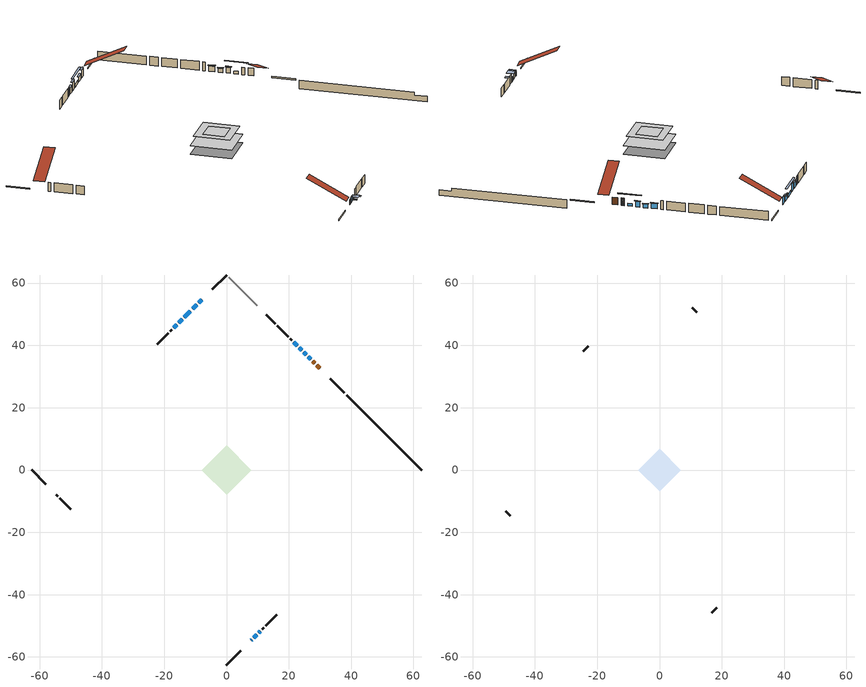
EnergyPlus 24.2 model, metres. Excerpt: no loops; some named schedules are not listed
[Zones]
conditioned space
 floor adiabatic (AdiabaticFloorConstruction): -7.87,0 0,7.87 7.87,0 0,-7.87 z0.49
 floor foundation (Slab1 construction): -7.78,0 0,7.78 7.78,0 0,-7.78 z-1.86
 wall outside (RimJoist1 construction): 0,-62.57 4.51,-58.06 / -62.57,0 -58.06,-4.51 / 0,62.57 -4.51,58.06 / 37.86,24.71 33.35,29.22 z0.49:0.79
 wall outside (AdiabaticWallConstruction 1): 29.96,32.61 28.98,33.59 z0.49:2.52
 wall outside (AdiabaticWallConstruction): 7.9,-54.67 8.03,-54.54 z0.49:1.74; -7.91,54.67 -8.93,53.64 z0.49:2.52; -9.59,52.98 -10.9,51.67 z0.49:1.73; 8.69,-53.88 9.71,-52.86 / 22.63,39.95 21.53,41.04 z0.49:1.94; 27.09,35.48 26.27,36.3 / -11.55,51.02 -13.49,49.08 z0.49:1.25; 10.37,-52.2 10.78,-51.79 z0.49:1.28; 25.61,36.96 24.78,37.79 z0.49:2.04; 24.13,38.44 23.28,39.29 z0.49:1.53; -14.15,48.42 -15.32,47.25 z0.49:2.7; -15.97,46.6 -16.91,45.66 z0.49:2.14
 wall outside (Wall1 construction): 11.44,-51.13 11.9,-50.67 / -54.66,-7.91 -54.2,-8.37 / -17.57,45 -18.03,44.54 / 20.87,41.7 20.41,42.16 z0.49:2.93
 wall outside (Wall2 construction): 12.56,-50.01 16.07,-46.5 / -53.54,-9.03 -50.03,-12.54 / -18.69,43.88 -22.2,40.37 / 19.75,42.82 16.24,46.33 z0.49:2.93
 wall foundation (FoundationWall1 construction): 38.52,24.05,-1.86 38.52,24.05,0.49 60.17,2.41,0.49 60.17,2.41,-0.39 62.57,0,-0.39 62.57,0,-1.86
 wall othersidecoefficients (AdiabaticWallConstruction 1): 28.32,34.25 27.75,34.82 z0.49:2.52
 wall othersidecoefficients (Wall3 construction): 15.58,46.99 12.68,49.89 z0.49:2.93
 wall adiabatic (Wall6 construction): 9.8,52.77 0.66,61.91 z0.49:2.93
 window (WindowConstruction 7): 7.91,-54.66 8.03,-54.54 z0.49:1.73
 window (WindowConstruction 4): -7.91,54.66 -8.93,53.64 z0.49:2.52
 window (WindowConstruction 5): -9.59,52.98 -10.9,51.67 z0.49:1.73
 window (WindowConstruction 6): 8.69,-53.88 9.71,-52.86 z0.49:1.94
 window (WindowConstruction 10): 27.09,35.48 26.27,36.3 z0.49:1.25
 window (WindowConstruction 11): -11.55,51.02 -13.49,49.08 z0.49:1.25
 window (WindowConstruction 8): 10.37,-52.2 10.78,-51.79 z0.49:1.28
 window (WindowConstruction 9): 25.61,36.96 24.78,37.79 z0.49:2.04
 window (WindowConstruction): 24.13,38.44 23.28,39.29 z0.49:1.53
 window (WindowConstruction 1): 22.62,39.95 21.53,41.04 z0.49:1.94
 window (WindowConstruction 2): -14.15,48.42 -15.32,47.25 z0.49:2.7
 window (WindowConstruction 3): -15.98,46.59 -16.91,45.66 z0.49:2.14
 door (Door): 29.95,32.62 28.98,33.59 z0.49:2.52
 door inside (Door 1): 28.32,34.25 27.75,34.82 z0.49:2.52
 ceiling adiabatic (AdiabaticFloorConstruction): 0,-7.87 7.87,0 0,7.87 -7.87,0 z0.49
attic - vented
 floor to conditioned space (Floor1 construction Reversed): -4.04,0 0,4.04 4.04,0 0,-4.04 z2.93
 floor to conditioned space (Floor2 construction Reversed): -6.86,0 0,6.86 6.86,0 0,-6.86 z2.93
 wall outside (Wall4 construction): 16.73,-45.84 18.29,-44.28 / -49.37,-13.2 -47.81,-14.76 / -22.86,39.71 -24.42,38.15 / 12.02,50.55 10.46,52.11 z0.49:2.93
 roof outside (Roof1 construction): 7.25,-55.32,2.93 -0.2,-47.88,8.19 -2.28,-49.96,8.19 5.17,-57.4,2.93; -55.32,-7.25,2.93 -47.88,0.2,8.19 -49.96,2.28,8.19 -57.4,-5.17,2.93; -7.25,55.32,2.93 0.2,47.88,8.19 2.28,49.96,8.19 -5.17,57.4,2.93; 30.61,31.96,2.93 23.17,24.51,8.19 25.25,22.43,8.19 32.69,29.88,2.93
shading: 8.17,-54.4 7.76,-54.81 9.06,-56.1 9.47,-55.69 z1.93; -9.07,53.5 -7.76,54.81 -8.05,55.1 -9.36,53.79 z2.72; -11.04,51.53 -9.44,53.13 -9.73,53.42 -11.33,51.82 z1.93; 9.85,-52.72 8.55,-54.02 9.84,-55.32 11.15,-54.01 z2.14; 24.44,38.13 28.92,33.65 29.22,33.94 24.73,38.43 z3.84; -15.33,47.24 -9.72,52.85 -10.01,53.14 -15.62,47.54 z3.84; 10.92,-51.65 10.23,-52.34 11.52,-53.64 12.22,-52.94 z1.48; 24.64,37.93 25.75,36.82 26.04,37.11 24.93,38.22 z2.24; 23.14,39.43 24.27,38.3 24.56,38.59 23.43,39.72 z1.73; 21.39,41.18 22.77,39.8 23.06,40.09 21.68,41.47 z2.14; -15.46,47.11 -14.01,48.56 -14.3,48.85 -15.75,47.4 z2.9; -17.05,45.52 -15.83,46.74 -16.12,47.03 -17.34,45.81 z2.34
[Building]
Building 1: Terrain=Suburbs
[Site:Location]
Ottawa Intl AP_ON: Latitude {deg}=45.32; Longitude {deg}=-75.67; Time Zone {hr}=-5; Elevation {m}=115; Keep Site Location Information=Yes
[Site:GroundTemperature:Shallow]
1.18808, -1.19398, -1.38475, -0.254337, 4.28362, 8.80044, 12.7163, 15.1969, 15.4076, 13.3901, 9.57408, 5.19582
[Site:WaterMainsTemperature]
Calculation Method=Schedule; Temperature Schedule=mains temperature schedule
[Material] Roughness=Rough; Thermal Absorptance=0.9
Name | Thickness {m} | Conductivity {W/m-K} | Density {kg/m3} | Specific Heat {J/kg-K} | Solar Absorptance | Visible Absorptance
asphalt or fiberglass shingles | 0.00635 | 0.162714 | 1121.4 | 1465.45 | 0.4 | 0.4
ceiling loosefill ins | 0.169333 | 0.0480833 | 16.02 | 1046.75 | 0.7 | 0.7
ceiling stud and cavity | 0.1397 | 0.130919 | 65.682 | 1177.47 | 0.7 | 0.7
ceiling stud and cavity 1 | 0.1397 | 0.120941 | 65.682 | 1177.47 | 0.7 | 0.7
concrete 4.0 in. | 0.1016 | 1.803125 | 2242.8 | 837.4 | 0.7 | 0.7
concrete 8.0 in. | 0.2032 | 1.803125 | 2242.8 | 837.4 | 0.7 | 0.7
door material | 0.04445 | 0.053851 | 512.64 | 1214.23 | 0.7 | 0.7
door material 1 | 0.04445 | 0.060037 | 512.64 | 1214.23 | 0.7 | 0.7
exterior vertical ins | 0.00299903 | 0.029427 | 32.04 | 1214.23 | 0.7 | 0.7
floor covering | 0.0127 | 0.0433444 | 54.468 | 1339.84 | 0.6 | 0.6
floor rigid ins; wall rigid ins 2 | 0.512978 | 0.029427 | 32.04 | 1214.23 | 0.7 | 0.7
floor stud and cavity | 0.1397 | 1.75129 | 37.0049 | 1207.88 | 0.7 | 0.7
furniture material conditioned space 1 | 0.1524 | 0.115458 | 640.8 | 1214.23 | 0.6 | 0.6
gypsum board | 0.0127 | 0.160291 | 801 | 837.4 | 0.6 | 0.6
gypsum board 1 | 0.0127 | 0.160291 | 801 | 837.4 | 0.7 | 0.7
osb sheathing 0.5 in. | 0.0127 | 0.115458 | 512.64 | 1214.23 | 0.7 | 0.7
osb sheathing 0.75 in. | 0.01905 | 0.115458 | 512.64 | 1214.23 | 0.7 | 0.7
osb sheathing 2.0 in. | 0.0508 | 0.115458 | 512.64 | 1214.23 | 0.7 | 0.7
rim joist rigid ins; wall rigid ins | 0.051816 | 0.029427 | 32.04 | 1214.23 | 0.7 | 0.7
rim joist stud and cavity | 0.0508 | 0.0344445 | 125.044 | 1163.47 | 0.6 | 0.6
wall rigid ins 1 | 0.051816 | 0.029427 | 32.04 | 1214.23 | 0.4 | 0.4
wall stud and cavity | 0.1397 | 0.277414 | 139.0536 | 1170.24 | 0.7 | 0.7
wall stud and cavity 1 | 0.1397 | 0.228645 | 139.0536 | 1170.24 | 0.7 | 0.7
wall stud and cavity 2 | 0.1397 | 0.506836 | 139.0536 | 1170.24 | 0.7 | 0.7
wall stud and cavity 3 | 0.0889 | 6.9971 | 50.32683 | 1063.81 | 0.6 | 0.6
wall stud and cavity 4 | 0.1397 | 0.180503 | 139.0536 | 1170.24 | 0.7 | 0.7
wall stud and cavity 5 | 0.0889 | 0.380278 | 52.3479 | 1209.89 | 0.7 | 0.7
wall stud and cavity 6 | 0.0889 | 0.391764 | 83.0341 | 1211.67 | 0.7 | 0.7
wood siding | 0.0254 | 0.102417 | 544.68 | 1172.36 | 0.4 | 0.4
wood siding 1 | 0.00254 | 0.102417 | 544.68 | 1172.36 | 0.4 | 0.4
wood siding 2; wood siding 3; wood siding 4 | 0.0254 | 0.102417 | 544.68 | 1172.36 | 0.7 | 0.7
[WindowMaterial:SimpleGlazingSystem]
Name | U-Factor {W/m2-K} | Solar Heat Gain Coefficient
WindowMaterial | 2.94461 | 0.59
WindowMaterial 1 | 2.915653 | 0.63
WindowMaterial 10 | 3.0082 | 0.52
WindowMaterial 11 | 2.99685 | 0.53
WindowMaterial 2 | 2.89578 | 0.66
WindowMaterial 3 | 2.969594 | 0.56
WindowMaterial 4 | 2.90486 | 0.64
WindowMaterial 5 | 2.91622 | 0.63
WindowMaterial 6 | 2.918492 | 0.63
WindowMaterial 7 | 3.11098 | 0.4
WindowMaterial 8 | 2.989467 | 0.59
WindowMaterial 9 | 2.96562 | 0.63
[Construction]
AdiabaticFloorConstruction: floor stud and cavity, floor rigid ins, osb sheathing 0.75 in., floor covering
AdiabaticWallConstruction: wood siding 3, wall rigid ins 2, wall stud and cavity 5, gypsum board
AdiabaticWallConstruction 1: wood siding 4, wall rigid ins 2, wall stud and cavity 5, gypsum board
Door: door material
Door 1: door material 1
Floor1 construction Reversed: gypsum board, ceiling stud and cavity, ceiling loosefill ins
Floor2 construction Reversed: gypsum board, ceiling stud and cavity 1, ceiling loosefill ins
FoundationWall1 construction: concrete 8.0 in., gypsum board 1
furniture construction conditioned space 1: furniture material conditioned space 1
PartitionWallConstruction: gypsum board, wall stud and cavity 6, gypsum board
RimJoist1 construction: wood siding 2, rim joist rigid ins, osb sheathing 2.0 in., rim joist stud and cavity
Roof1 construction: asphalt or fiberglass shingles
Slab1 construction: concrete 4.0 in.
Wall1 construction: wood siding, wall rigid ins, osb sheathing 0.5 in., wall stud and cavity, gypsum board
Wall2 construction: wood siding, wall rigid ins, osb sheathing 0.5 in., wall stud and cavity 1, gypsum board
Wall3 construction: wall rigid ins 1, osb sheathing 0.5 in., wall stud and cavity 2, gypsum board
Wall4 construction: wood siding 1, wall stud and cavity 3
Wall6 construction: wall rigid ins 1, osb sheathing 0.5 in., wall stud and cavity 4, gypsum board
WindowConstruction: WindowMaterial
WindowConstruction 1: WindowMaterial 1
WindowConstruction 10: WindowMaterial 10
WindowConstruction 11: WindowMaterial 11
WindowConstruction 2: WindowMaterial 2
WindowConstruction 3: WindowMaterial 3
WindowConstruction 4: WindowMaterial 4
WindowConstruction 5: WindowMaterial 5
WindowConstruction 6: WindowMaterial 6
WindowConstruction 7: WindowMaterial 7
WindowConstruction 8: WindowMaterial 8
WindowConstruction 9: WindowMaterial 9
[Zone] Multiplier=1; Part of Total Floor Area=Yes
Name | Volume {m3}
attic - vented | 106.425
conditioned space | 669.5
[Space]
Name | Zone | Volume {m3}
attic - vented 1 | attic - vented | 106.425
conditioned space 1 | conditioned space | 669.5
[ZoneInfiltration:EffectiveLeakageArea]
infil attic - vented 1: Zone or Space=attic - vented 1; Schedule=Always On Discrete; Effective Air Leakage Area {cm2}=5338.95; Stack Coefficient=0.000535707; Wind Coefficient=1.56381e-05
[ZoneMixing]
whole house fan mix: Zone or Space=attic - vented; Schedule=Always On Continuous; Design Flow Rate Calculation Method=Flow/Zone; Design Flow Rate {m3/s}=0; Source Zone or Space=conditioned space
[SurfaceProperty:ExposedFoundationPerimeter]
Slab1: Exposed Perimeter Calculation Method=TotalExposedPerimeter; Total Exposed Perimeter {m}=34.016
[SurfaceProperty:OtherSideCoefficients]
other non-freezing space: Combined Convective/Radiative Film Coefficient {W/m2-K}=8.35; Constant Temperature Coefficient=1; External Dry-Bulb Temperature Coefficient=0; Ground Temperature Coefficient=0; Wind Speed Coefficient=0; Zone Air Temperature Coefficient=0; Constant Temperature Schedule=other non-freezing space; Previous Other Side Temperature Coefficient=0
[InternalMass] Zone or ZoneList=conditioned space; Space or SpaceList=conditioned space 1
Name | Construction | Surface Area {m2}
furniture mass conditioned space 1 | furniture construction conditioned space 1 | 98.0001
partition wall mass | PartitionWallConstruction | 245
[Lights]
interior lighting: Zone or ZoneList or Space or SpaceList=conditioned space 1; Schedule=interior lighting schedule; Design Level Calculation Method=LightingLevel; Lighting Level {W}=343.2; Return Air Fraction=0; Fraction Radiant=0.6; Fraction Visible=0.2; Fraction Replaceable=1
[People]
occupants: Zone or ZoneList or Space or SpaceList=conditioned space 1; Number of People Schedule=occupants schedule; Number of People Calculation Method=People; Number of People=3; Fraction Radiant=0.314171; Sensible Heat Fraction=0.56303; Activity Level Schedule=occupants activity schedule; Carbon Dioxide Generation Rate {m3/s-W}=0; Enable ASHRAE 55 Comfort Warnings=No; Mean Radiant Temperature Calculation Type=EnclosureAveraged
[ElectricEquipment] Zone or ZoneList or Space or SpaceList=conditioned space 1; Design Level Calculation Method=EquipmentLevel
Name | Schedule | Design Level {W} | Fraction Latent | Fraction Radiant | Fraction Lost
clothes dryer | clothes dryer schedule | 140.772 | 0.015 | 0.081 | 0.85
clothes washer | clothes washer schedule | 32.1985 | 0.03 | 0.162 | 0.7
cooking range | cooking range schedule | 208.969 | 0.08 | 0.432 | 0.2
dishwasher | dishwasher schedule | 66.8632 | 0.3 | 0.18 | 0.4
fridge | fridge schedule | 72.9452 | 0 | 0.6 | 0
mech vent bath fan 0 | mech vent bath fan 0 schedule | 50.2 | 0 | 0 | 1
mech vent house fan | mech vent house fan schedule | 0 | 0 | 0 | 1
mech vent house fan cfis | mech vent house fan cfis schedule | 0 | 0 | 0 | 0
mech vent range fan 0 | mech vent range fan 0 schedule | 57 | 0 | 0 | 1
misc plug loads | misc plug loads schedule | 494.7 | 0.045 | 0.513 | 0.1
whole house fan | Always On Discrete | 0 | 0 | 0 | 1
[OtherEquipment] Zone or ZoneList or Space or SpaceList=conditioned space 1; Design Level Calculation Method=EquipmentLevel
Name | Fuel Type | Schedule | Design Level {W} | Fraction Latent | Fraction Radiant | Fraction Lost
clothes dryer 1 | Electricity | clothes dryer schedule | 0 | 0.015 | 0.081 | 0.85
cooking range 1 | Electricity | cooking range schedule | 0 | 0.08 | 0.432 | 0.2
general water use latent | None | general water use schedule | 59.3978 | 1 | 0 | 0
general water use sensible | None | general water use schedule | -58.539 | 0 | 0.6 | 0
mech vent house fan latent load | None | Always On Discrete | 0 | 1 | 0 | 0
mech vent house fan sensible load | None | Always On Discrete | 0 | 0 | 0 | 0
water heater energy adjustment1 | NaturalGas | Always On Discrete | 0.01 | 0 | 0 | 1
[ZoneInfiltration:DesignFlowRate] Zone or ZoneList or Space or SpaceList=conditioned space 1; Schedule=Always On Discrete; Design Flow Rate Calculation Method=Flow/Zone; Design Flow Rate {m3/s}=0
infil flow; natural vent flow; whole house fan flow
[Foundation:Kiva]
Foundation Kiva 1: Initial Indoor Air Temperature {C}=18; Wall Height Above Grade {m}=0.489996; Wall Depth Below Slab {m}=0.2032; Custom Block Material Name 1=exterior vertical ins; Custom Block Depth 1 {m}=2.350008; Custom Block X Position 1 {m}=0.2159; Custom Block Z Position 1 {m}=0
[Foundation:Kiva:Settings]
Soil Conductivity {W/m-K}=0.849921; Soil Density {kg/m3}=1842.3; Soil Specific Heat {J/kg-K}=418.7; Ground Solar Absorptivity=0.9; Ground Thermal Absorptivity=0.9; Ground Surface Roughness {m}=0.03; Far-Field Width {m}=40; Deep-Ground Boundary Condition=ZeroFlux; Deep-Ground Depth {m}=40; Minimum Cell Dimension {m}=0.2; Maximum Cell Growth Coefficient=3; Simulation Timestep=Timestep
[Exterior:Lights]
exterior lighting: Schedule=exterior lighting schedule; Design Level {W}=75.6
[Schedule:Constant]
Name | Hourly Value
Always On Continuous; mech vent house fan schedule; mech vent house fan cfis schedule; Always On Discrete | 1
other non-freezing space; fridge schedule | 0
occupants activity schedule | 117.228
[Schedule:Week:Daily]
interior lighting schedule Week Rule - Jan1-Jan27: interior lighting schedule day, interior lighting schedule day, interior lighting schedule day, interior lighting schedule day, interior lighting schedule day, interior lighting schedule day, interior lighting schedule day, interior lighting schedule default day, interior lighting schedule default day, interior lighting schedule default day, interior lighting schedule default day, interior lighting schedule default day
interior lighting schedule Week Rule - Jan28-Feb3: interior lighting schedule day, interior lighting schedule day, interior lighting schedule day, interior lighting schedule day, interior lighting schedule day 1, interior lighting schedule day 1, interior lighting schedule day 1, interior lighting schedule default day, interior lighting schedule default day, interior lighting schedule default day, interior lighting schedule default day, interior lighting schedule default day
interior lighting schedule Week Rule - Feb4-Feb24: interior lighting schedule day 1, interior lighting schedule day 1, interior lighting schedule day 1, interior lighting schedule day 1, interior lighting schedule day 1, interior lighting schedule day 1, interior lighting schedule day 1, interior lighting schedule default day, interior lighting schedule default day, interior lighting schedule default day, interior lighting schedule default day, interior lighting schedule default day
interior lighting schedule Week Rule - Feb25-Mar3: interior lighting schedule day 1, interior lighting schedule day 1, interior lighting schedule day 1, interior lighting schedule day 1, interior lighting schedule day 2, interior lighting schedule day 2, interior lighting schedule day 2, interior lighting schedule default day, interior lighting schedule default day, interior lighting schedule default day, interior lighting schedule default day, interior lighting schedule default day
interior lighting schedule Week Rule - Mar4-Mar31: interior lighting schedule day 2, interior lighting schedule day 2, interior lighting schedule day 2, interior lighting schedule day 2, interior lighting schedule day 2, interior lighting schedule day 2, interior lighting schedule day 2, interior lighting schedule default day, interior lighting schedule default day, interior lighting schedule default day, interior lighting schedule default day, interior lighting schedule default day
interior lighting schedule Week Rule - Apr1-Apr28: interior lighting schedule day 3, interior lighting schedule day 3, interior lighting schedule day 3, interior lighting schedule day 3, interior lighting schedule day 3, interior lighting schedule day 3, interior lighting schedule day 3, interior lighting schedule default day, interior lighting schedule default day, interior lighting schedule default day, interior lighting schedule default day, interior lighting schedule default day
interior lighting schedule Week Rule - Apr29-May5: interior lighting schedule day 3, interior lighting schedule day 3, interior lighting schedule day 4, interior lighting schedule day 4, interior lighting schedule day 4, interior lighting schedule day 4, interior lighting schedule day 4, interior lighting schedule default day, interior lighting schedule default day, interior lighting schedule default day, interior lighting schedule default day, interior lighting schedule default day
interior lighting schedule Week Rule - May6-May26: interior lighting schedule day 4, interior lighting schedule day 4, interior lighting schedule day 4, interior lighting schedule day 4, interior lighting schedule day 4, interior lighting schedule day 4, interior lighting schedule day 4, interior lighting schedule default day, interior lighting schedule default day, interior lighting schedule default day, interior lighting schedule default day, interior lighting schedule default day
interior lighting schedule Week Rule - May27-Jun2: interior lighting schedule day 4, interior lighting schedule day 4, interior lighting schedule day 4, interior lighting schedule day 4, interior lighting schedule day 4, interior lighting schedule day 5, interior lighting schedule day 5, interior lighting schedule default day, interior lighting schedule default day, interior lighting schedule default day, interior lighting schedule default day, interior lighting schedule default day
interior lighting schedule Week Rule - Jun3-Jun30: interior lighting schedule day 5, interior lighting schedule day 5, interior lighting schedule day 5, interior lighting schedule day 5, interior lighting schedule day 5, interior lighting schedule day 5, interior lighting schedule day 5, interior lighting schedule default day, interior lighting schedule default day, interior lighting schedule default day, interior lighting schedule default day, interior lighting schedule default day
interior lighting schedule Week Rule - Jul1-Jul28: interior lighting schedule day 6, interior lighting schedule day 6, interior lighting schedule day 6, interior lighting schedule day 6, interior lighting schedule day 6, interior lighting schedule day 6, interior lighting schedule day 6, interior lighting schedule default day, interior lighting schedule default day, interior lighting schedule default day, interior lighting schedule default day, interior lighting schedule default day
interior lighting schedule Week Rule - Jul29-Aug4: interior lighting schedule day 6, interior lighting schedule day 6, interior lighting schedule day 6, interior lighting schedule day 7, interior lighting schedule day 7, interior lighting schedule day 7, interior lighting schedule day 7, interior lighting schedule default day, interior lighting schedule default day, interior lighting schedule default day, interior lighting schedule default day, interior lighting schedule default day
interior lighting schedule Week Rule - Aug5-Aug25: interior lighting schedule day 7, interior lighting schedule day 7, interior lighting schedule day 7, interior lighting schedule day 7, interior lighting schedule day 7, interior lighting schedule day 7, interior lighting schedule day 7, interior lighting schedule default day, interior lighting schedule default day, interior lighting schedule default day, interior lighting schedule default day, interior lighting schedule default day
interior lighting schedule Week Rule - Aug26-Sep1: interior lighting schedule day 7, interior lighting schedule day 7, interior lighting schedule day 7, interior lighting schedule day 7, interior lighting schedule day 7, interior lighting schedule day 7, interior lighting schedule day 8, interior lighting schedule default day, interior lighting schedule default day, interior lighting schedule default day, interior lighting schedule default day, interior lighting schedule default day
interior lighting schedule Week Rule - Sep2-Sep29: interior lighting schedule day 8, interior lighting schedule day 8, interior lighting schedule day 8, interior lighting schedule day 8, interior lighting schedule day 8, interior lighting schedule day 8, interior lighting schedule day 8, interior lighting schedule default day, interior lighting schedule default day, interior lighting schedule default day, interior lighting schedule default day, interior lighting schedule default day
interior lighting schedule Week Rule - Sep30-Oct6: interior lighting schedule day 8, interior lighting schedule day 9, interior lighting schedule day 9, interior lighting schedule day 9, interior lighting schedule day 9, interior lighting schedule day 9, interior lighting schedule day 9, interior lighting schedule default day, interior lighting schedule default day, interior lighting schedule default day, interior lighting schedule default day, interior lighting schedule default day
interior lighting schedule Week Rule - Oct7-Oct27: interior lighting schedule day 9, interior lighting schedule day 9, interior lighting schedule day 9, interior lighting schedule day 9, interior lighting schedule day 9, interior lighting schedule day 9, interior lighting schedule day 9, interior lighting schedule default day, interior lighting schedule default day, interior lighting schedule default day, interior lighting schedule default day, interior lighting schedule default day
interior lighting schedule Week Rule - Oct28-Nov3: interior lighting schedule day 9, interior lighting schedule day 9, interior lighting schedule day 9, interior lighting schedule day 9, interior lighting schedule day 10, interior lighting schedule day 10, interior lighting schedule day 10, interior lighting schedule default day, interior lighting schedule default day, interior lighting schedule default day, interior lighting schedule default day, interior lighting schedule default day
interior lighting schedule Week Rule - Nov4-Nov24: interior lighting schedule day 10, interior lighting schedule day 10, interior lighting schedule day 10, interior lighting schedule day 10, interior lighting schedule day 10, interior lighting schedule day 10, interior lighting schedule day 10, interior lighting schedule default day, interior lighting schedule default day, interior lighting schedule default day, interior lighting schedule default day, interior lighting schedule default day
interior lighting schedule Week Rule - Nov25-Dec1: interior lighting schedule day 10, interior lighting schedule day 10, interior lighting schedule day 10, interior lighting schedule day 10, interior lighting schedule day 10, interior lighting schedule day 10, interior lighting schedule day 11, interior lighting schedule default day, interior lighting schedule default day, interior lighting schedule default day, interior lighting schedule default day, interior lighting schedule default day
interior lighting schedule Week Rule - Dec2-Dec31: interior lighting schedule day 11, interior lighting schedule day 11, interior lighting schedule day 11, interior lighting schedule day 11, interior lighting schedule day 11, interior lighting schedule day 11, interior lighting schedule day 11, interior lighting schedule default day, interior lighting schedule default day, interior lighting schedule default day, interior lighting schedule default day, interior lighting schedule default day
occupants schedule Week Rule - Jan1-Dec31: occupants schedule day, occupants schedule day, occupants schedule day, occupants schedule day, occupants schedule day, occupants schedule day, occupants schedule day, occupants schedule default day, occupants schedule default day, occupants schedule default day, occupants schedule default day, occupants schedule default day
clothes dryer schedule Week Rule - Jan1-Dec31: clothes dryer schedule day, clothes dryer schedule day, clothes dryer schedule day, clothes dryer schedule day, clothes dryer schedule day, clothes dryer schedule day, clothes dryer schedule day, clothes dryer schedule default day, clothes dryer schedule default day, clothes dryer schedule default day, clothes dryer schedule default day, clothes dryer schedule default day
clothes washer schedule Week Rule - Jan1-Dec31: clothes washer schedule day, clothes washer schedule day, clothes washer schedule day, clothes washer schedule day, clothes washer schedule day, clothes washer schedule day, clothes washer schedule day, clothes washer schedule default day, clothes washer schedule default day, clothes washer schedule default day, clothes washer schedule default day, clothes washer schedule default day
cooking range schedule Week Rule - Jan1-Dec31: cooking range schedule day, cooking range schedule day, cooking range schedule day, cooking range schedule day, cooking range schedule day, cooking range schedule day, cooking range schedule day, cooking range schedule default day, cooking range schedule default day, cooking range schedule default day, cooking range schedule default day, cooking range schedule default day
dishwasher schedule Week Rule - Jan1-Dec31: dishwasher schedule day, dishwasher schedule day, dishwasher schedule day, dishwasher schedule day, dishwasher schedule day, dishwasher schedule day, dishwasher schedule day, dishwasher schedule default day, dishwasher schedule default day, dishwasher schedule default day, dishwasher schedule default day, dishwasher schedule default day
mech vent bath fan 0 schedule Week Rule - Jan1-Dec31: mech vent bath fan 0 schedule day, mech vent bath fan 0 schedule day, mech vent bath fan 0 schedule day, mech vent bath fan 0 schedule day, mech vent bath fan 0 schedule day, mech vent bath fan 0 schedule day, mech vent bath fan 0 schedule day, mech vent bath fan 0 schedule default day, mech vent bath fan 0 schedule default day, mech vent bath fan 0 schedule default day, mech vent bath fan 0 schedule default day, mech vent bath fan 0 schedule default day
mech vent range fan 0 schedule Week Rule - Jan1-Dec31: mech vent range fan 0 schedule day, mech vent range fan 0 schedule day, mech vent range fan 0 schedule day, mech vent range fan 0 schedule day, mech vent range fan 0 schedule day, mech vent range fan 0 schedule day, mech vent range fan 0 schedule day, mech vent range fan 0 schedule default day, mech vent range fan 0 schedule default day, mech vent range fan 0 schedule default day, mech vent range fan 0 schedule default day, mech vent range fan 0 schedule default day
misc plug loads schedule Week Rule - Jan1-Dec31: misc plug loads schedule day, misc plug loads schedule day, misc plug loads schedule day, misc plug loads schedule day, misc plug loads schedule day, misc plug loads schedule day, misc plug loads schedule day, misc plug loads schedule default day, misc plug loads schedule default day, misc plug loads schedule default day, misc plug loads schedule default day, misc plug loads schedule default day
general water use schedule Week Rule - Jan1-Dec31: general water use schedule day, general water use schedule day, general water use schedule day, general water use schedule day, general water use schedule day, general water use schedule day, general water use schedule day, general water use schedule default day, general water use schedule default day, general water use schedule default day, general water use schedule default day, general water use schedule default day
exterior lighting schedule Week Rule - Jan1-Jan27: exterior lighting schedule day, exterior lighting schedule day, exterior lighting schedule day, exterior lighting schedule day, exterior lighting schedule day, exterior lighting schedule day, exterior lighting schedule day, exterior lighting schedule default day, exterior lighting schedule default day, exterior lighting schedule default day, exterior lighting schedule default day, exterior lighting schedule default day
exterior lighting schedule Week Rule - Jan28-Feb3: exterior lighting schedule day, exterior lighting schedule day, exterior lighting schedule day, exterior lighting schedule day, exterior lighting schedule day 1, exterior lighting schedule day 1, exterior lighting schedule day 1, exterior lighting schedule default day, exterior lighting schedule default day, exterior lighting schedule default day, exterior lighting schedule default day, exterior lighting schedule default day
exterior lighting schedule Week Rule - Feb4-Feb24: exterior lighting schedule day 1, exterior lighting schedule day 1, exterior lighting schedule day 1, exterior lighting schedule day 1, exterior lighting schedule day 1, exterior lighting schedule day 1, exterior lighting schedule day 1, exterior lighting schedule default day, exterior lighting schedule default day, exterior lighting schedule default day, exterior lighting schedule default day, exterior lighting schedule default day
exterior lighting schedule Week Rule - Feb25-Mar3: exterior lighting schedule day 1, exterior lighting schedule day 1, exterior lighting schedule day 1, exterior lighting schedule day 1, exterior lighting schedule day 2, exterior lighting schedule day 2, exterior lighting schedule day 2, exterior lighting schedule default day, exterior lighting schedule default day, exterior lighting schedule default day, exterior lighting schedule default day, exterior lighting schedule default day
exterior lighting schedule Week Rule - Mar4-Mar31: exterior lighting schedule day 2, exterior lighting schedule day 2, exterior lighting schedule day 2, exterior lighting schedule day 2, exterior lighting schedule day 2, exterior lighting schedule day 2, exterior lighting schedule day 2, exterior lighting schedule default day, exterior lighting schedule default day, exterior lighting schedule default day, exterior lighting schedule default day, exterior lighting schedule default day
exterior lighting schedule Week Rule - Apr1-Apr28: exterior lighting schedule day 3, exterior lighting schedule day 3, exterior lighting schedule day 3, exterior lighting schedule day 3, exterior lighting schedule day 3, exterior lighting schedule day 3, exterior lighting schedule day 3, exterior lighting schedule default day, exterior lighting schedule default day, exterior lighting schedule default day, exterior lighting schedule default day, exterior lighting schedule default day
exterior lighting schedule Week Rule - Apr29-May5: exterior lighting schedule day 3, exterior lighting schedule day 3, exterior lighting schedule day 4, exterior lighting schedule day 4, exterior lighting schedule day 4, exterior lighting schedule day 4, exterior lighting schedule day 4, exterior lighting schedule default day, exterior lighting schedule default day, exterior lighting schedule default day, exterior lighting schedule default day, exterior lighting schedule default day
exterior lighting schedule Week Rule - May6-May26: exterior lighting schedule day 4, exterior lighting schedule day 4, exterior lighting schedule day 4, exterior lighting schedule day 4, exterior lighting schedule day 4, exterior lighting schedule day 4, exterior lighting schedule day 4, exterior lighting schedule default day, exterior lighting schedule default day, exterior lighting schedule default day, exterior lighting schedule default day, exterior lighting schedule default day
exterior lighting schedule Week Rule - May27-Jun2: exterior lighting schedule day 4, exterior lighting schedule day 4, exterior lighting schedule day 4, exterior lighting schedule day 4, exterior lighting schedule day 4, exterior lighting schedule day 5, exterior lighting schedule day 5, exterior lighting schedule default day, exterior lighting schedule default day, exterior lighting schedule default day, exterior lighting schedule default day, exterior lighting schedule default day
exterior lighting schedule Week Rule - Jun3-Jun30: exterior lighting schedule day 5, exterior lighting schedule day 5, exterior lighting schedule day 5, exterior lighting schedule day 5, exterior lighting schedule day 5, exterior lighting schedule day 5, exterior lighting schedule day 5, exterior lighting schedule default day, exterior lighting schedule default day, exterior lighting schedule default day, exterior lighting schedule default day, exterior lighting schedule default day
exterior lighting schedule Week Rule - Jul1-Jul28: exterior lighting schedule day 6, exterior lighting schedule day 6, exterior lighting schedule day 6, exterior lighting schedule day 6, exterior lighting schedule day 6, exterior lighting schedule day 6, exterior lighting schedule day 6, exterior lighting schedule default day, exterior lighting schedule default day, exterior lighting schedule default day, exterior lighting schedule default day, exterior lighting schedule default day
exterior lighting schedule Week Rule - Jul29-Aug4: exterior lighting schedule day 6, exterior lighting schedule day 6, exterior lighting schedule day 6, exterior lighting schedule day 7, exterior lighting schedule day 7, exterior lighting schedule day 7, exterior lighting schedule day 7, exterior lighting schedule default day, exterior lighting schedule default day, exterior lighting schedule default day, exterior lighting schedule default day, exterior lighting schedule default day
exterior lighting schedule Week Rule - Aug5-Aug25: exterior lighting schedule day 7, exterior lighting schedule day 7, exterior lighting schedule day 7, exterior lighting schedule day 7, exterior lighting schedule day 7, exterior lighting schedule day 7, exterior lighting schedule day 7, exterior lighting schedule default day, exterior lighting schedule default day, exterior lighting schedule default day, exterior lighting schedule default day, exterior lighting schedule default day
[Schedule:Year]
interior lighting schedule: interior lighting schedule Week Rule - Jan1-Jan27, 1, 1, 1, 27, interior lighting schedule Week Rule - Jan28-Feb3, 1, 28, 2, 3, interior lighting schedule Week Rule - Feb4-Feb24, 2, 4, 2, 24, interior lighting schedule Week Rule - Feb25-Mar3, 2, 25, 3, 3, interior lighting schedule Week Rule - Mar4-Mar31, 3, 4, 3, 31, interior lighting schedule Week Rule - Apr1-Apr28, 4, 1, 4, 28, interior lighting schedule Week Rule - Apr29-May5, 4, 29, 5, 5, interior lighting schedule Week Rule - May6-May26, 5, 6, 5, 26, interior lighting schedule Week Rule - May27-Jun2, 5, 27, 6, 2, interior lighting schedule Week Rule - Jun3-Jun30, 6, 3, 6, 30, interior lighting schedule Week Rule - Jul1-Jul28, 7, 1, 7, 28, interior lighting schedule Week Rule - Jul29-Aug4, 7, 29, 8, 4, interior lighting schedule Week Rule - Aug5-Aug25, 8, 5, 8, 25, interior lighting schedule Week Rule - Aug26-Sep1, 8, 26, 9, 1, interior lighting schedule Week Rule - Sep2-Sep29, 9, 2, 9, 29, interior lighting schedule Week Rule - Sep30-Oct6, 9, 30, 10, 6, interior lighting schedule Week Rule - Oct7-Oct27, 10, 7, 10, 27, interior lighting schedule Week Rule - Oct28-Nov3, 10, 28, 11, 3, interior lighting schedule Week Rule - Nov4-Nov24, 11, 4, 11, 24, interior lighting schedule Week Rule - Nov25-Dec1, 11, 25, 12, 1, interior lighting schedule Week Rule - Dec2-Dec31, 12, 2, 12, 31
occupants schedule: occupants schedule Week Rule - Jan1-Dec31, 1, 1, 12, 31
clothes dryer schedule: clothes dryer schedule Week Rule - Jan1-Dec31, 1, 1, 12, 31
clothes washer schedule: clothes washer schedule Week Rule - Jan1-Dec31, 1, 1, 12, 31
cooking range schedule: cooking range schedule Week Rule - Jan1-Dec31, 1, 1, 12, 31
dishwasher schedule: dishwasher schedule Week Rule - Jan1-Dec31, 1, 1, 12, 31
mech vent bath fan 0 schedule: mech vent bath fan 0 schedule Week Rule - Jan1-Dec31, 1, 1, 12, 31
mech vent range fan 0 schedule: mech vent range fan 0 schedule Week Rule - Jan1-Dec31, 1, 1, 12, 31
misc plug loads schedule: misc plug loads schedule Week Rule - Jan1-Dec31, 1, 1, 12, 31
general water use schedule: general water use schedule Week Rule - Jan1-Dec31, 1, 1, 12, 31
exterior lighting schedule: exterior lighting schedule Week Rule - Jan1-Jan27, 1, 1, 1, 27, exterior lighting schedule Week Rule - Jan28-Feb3, 1, 28, 2, 3, exterior lighting schedule Week Rule - Feb4-Feb24, 2, 4, 2, 24, exterior lighting schedule Week Rule - Feb25-Mar3, 2, 25, 3, 3, exterior lighting schedule Week Rule - Mar4-Mar31, 3, 4, 3, 31, exterior lighting schedule Week Rule - Apr1-Apr28, 4, 1, 4, 28, exterior lighting schedule Week Rule - Apr29-May5, 4, 29, 5, 5, exterior lighting schedule Week Rule - May6-May26, 5, 6, 5, 26, exterior lighting schedule Week Rule - May27-Jun2, 5, 27, 6, 2, exterior lighting schedule Week Rule - Jun3-Jun30, 6, 3, 6, 30, exterior lighting schedule Week Rule - Jul1-Jul28, 7, 1, 7, 28, exterior lighting schedule Week Rule - Jul29-Aug4, 7, 29, 8, 4, exterior lighting schedule Week Rule - Aug5-Aug25, 8, 5, 8, 25, exterior lighting schedule Week Rule - Aug26-Sep1, 8, 26, 9, 1, exterior lighting schedule Week Rule - Sep2-Sep29, 9, 2, 9, 29, exterior lighting schedule Week Rule - Sep30-Oct6, 9, 30, 10, 6, exterior lighting schedule Week Rule - Oct7-Oct27, 10, 7, 10, 27, exterior lighting schedule Week Rule - Oct28-Nov3, 10, 28, 11, 3, exterior lighting schedule Week Rule - Nov4-Nov24, 11, 4, 11, 24, exterior lighting schedule Week Rule - Nov25-Dec1, 11, 25, 12, 1, exterior lighting schedule Week Rule - Dec2-Dec31, 12, 2, 12, 31
[Schedule:Compact]
mains temperature schedule: Through: 01/01, For: AllDays, Until: 24:00, 5.98056, Through: 01/02, For: AllDays, Until: 24:00, 5.90111, Through: 01/03, For: AllDays, Until: 24:00, 5.82222, Through: 01/04, For: AllDays, Until: 24:00, 5.74556, Through: 01/05, For: AllDays, Until: 24:00, 5.66944, Through: 01/06, For: AllDays, Until: 24:00, 5.595, Through: 01/07, For: AllDays, Until: 24:00, 5.52222, Through: 01/08, For: AllDays, Until: 24:00, 5.45, Through: 01/09, For: AllDays, Until: 24:00, 5.38, Through: 01/10, For: AllDays, Until: 24:00, 5.31111, Through: 01/11, For: AllDays, Until: 24:00, 5.24333, Through: 01/12, For: AllDays, Until: 24:00, 5.17778, Through: 01/13, For: AllDays, Until: 24:00, 5.11333, Through: 01/14, For: AllDays, Until: 24:00, 5.05, Through: 01/15, For: AllDays, Until: 24:00, 4.98833, Through: 01/16, For: AllDays, Until: 24:00, 4.92889, Through: 01/17, For: AllDays, Until: 24:00, 4.87, Through: 01/18, For: AllDays, Until: 24:00, 4.81333, Through: 01/19, For: AllDays, Until: 24:00, 4.75833, Through: 01/20, For: AllDays, Until: 24:00, 4.70444, Through: 01/21, For: AllDays, Until: 24:00, 4.65278, Through: 01/22, For: AllDays, Until: 24:00, 4.60222, Through: 01/23, For: AllDays, Until: 24:00, 4.55333, Through: 01/24, For: AllDays, Until: 24:00, 4.50667, Through: 01/25, For: AllDays, Until: 24:00, 4.46111, Through: 01/26, For: AllDays, Until: 24:00, 4.41722, Through: 01/27, For: AllDays, Until: 24:00, 4.37556, Through: 01/28, For: AllDays, Until: 24:00, 4.335, Through: 01/29, For: AllDays, Until: 24:00, 4.29667, Through: 01/30, For: AllDays, Until: 24:00, 4.26, Through: 01/31, For: AllDays, Until: 24:00, 4.225, Through: 02/01, For: AllDays, Until: 24:00, 4.19167, Through: 02/02, For: AllDays, Until: 24:00, 4.16, Through: 02/03, For: AllDays, Until: 24:00, 4.13056, Through: 02/04, For: AllDays, Until: 24:00, 4.10278, Through: 02/05, For: AllDays, Until: 24:00, 4.07667, Through: 02/06, For: AllDays, Until: 24:00, 4.05222, Through: 02/07, For: AllDays, Until: 24:00, 4.03, Through: 02/08, For: AllDays, Until: 24:00, 4.00889, Through: 02/09, For: AllDays, Until: 24:00, 3.99056, Through: 02/10, For: AllDays, Until: 24:00, 3.97333, Through: 02/11, For: AllDays, Until: 24:00, 3.95833, Through: 02/12, For: AllDays, Until: 24:00, 3.945, Through: 02/13, For: AllDays, Until: 24:00, 3.93333, Through: 02/14, For: AllDays, Until: 24:00, 3.92389, Through: 02/15, For: AllDays, Until: 24:00, 3.91611, Through: 02/16, For: AllDays, Until: 24:00, 3.91, Through: 02/17, For: AllDays, Until: 24:00, 3.90611, Through: 02/18, For: AllDays, Until: 24:00, 3.90389, Through: 02/19, For: AllDays, Until: 24:00, 3.90389, Through: 02/20, For: AllDays, Until: 24:00, 3.905, Through: 02/21, For: AllDays, Until: 24:00, 3.90889, Through: 02/22, For: AllDays, Until: 24:00, 3.91389, Through: 02/23, For: AllDays, Until: 24:00, 3.92111, Through: 02/24, For: AllDays, Until: 24:00, 3.93, Through: 02/25, For: AllDays, Until: 24:00, 3.94056, Through: 02/26, For: AllDays, Until: 24:00, 3.95333, Through: 02/27, For: AllDays, Until: 24:00, 3.96778, Through: 02/28, For: AllDays, Until: 24:00, 3.98444, Through: 03/01, For: AllDays, Until: 24:00, 4.00278, Through: 03/02, For: AllDays, Until: 24:00, 4.02278, Through: 03/03, For: AllDays, Until: 24:00, 4.04444, Through: 03/04, For: AllDays, Until: 24:00, 4.06833, Through: 03/05, For: AllDays, Until: 24:00, 4.09389, Through: 03/06, For: AllDays, Until: 24:00, 4.12111, Through: 03/07, For: AllDays, Until: 24:00, 4.15, Through: 03/08, For: AllDays, Until: 24:00, 4.18111, Through: 03/09, For: AllDays, Until: 24:00, 4.21333, Through: 03/10, For: AllDays, Until: 24:00, 4.24778, Through: 03/11, For: AllDays, Until: 24:00, 4.28389, Through: 03/12, For: AllDays, Until: 24:00, 4.32222, Through: 03/13, For: AllDays, Until: 24:00, 4.36167, Through: 03/14, For: AllDays, Until: 24:00, 4.40333, Through: 03/15, For: AllDays, Until: 24:00, 4.44611, Through: 03/16, For: AllDays, Until: 24:00, 4.49111, Through: 03/17, For: AllDays, Until: 24:00, 4.53722, Through: 03/18, For: AllDays, Until: 24:00, 4.58556, Through: 03/19, For: AllDays, Until: 24:00, 4.63556, Through: 03/20, For: AllDays, Until: 24:00, 4.68667, Through: 03/21, For: AllDays, Until: 24:00, 4.74, Through: 03/22, For: AllDays, Until: 24:00, 4.79444, Through: 03/23, For: AllDays, Until: 24:00, 4.85111, Through: 03/24, For: AllDays, Until: 24:00, 4.90889, Through: 03/25, For: AllDays, Until: 24:00, 4.96833, Through: 03/26, For: AllDays, Until: 24:00, 5.02944, Through: 03/27, For: AllDays, Until: 24:00, 5.09167, Through: 03/28, For: AllDays, Until: 24:00, 5.15556, Through: 03/29, For: AllDays, Until: 24:00, 5.22111, Through: 03/30, For: AllDays, Until: 24:00, 5.28833, Through: 03/31, For: AllDays, Until: 24:00, 5.35667, Through: 04/01, For: AllDays, Until: 24:00, 5.42667, Through: 04/02, For: AllDays, Until: 24:00, 5.49778, Through: 04/03, For: AllDays, Until: 24:00, 5.57056, Through: 04/04, For: AllDays, Until: 24:00, 5.64444, Through: 04/05, For: AllDays, Until: 24:00, 5.71944, Through: 04/06, For: AllDays, Until: 24:00, 5.79611, Through: 04/07, For: AllDays, Until: 24:00, 5.87444, Through: 04/08, For: AllDays, Until: 24:00, 5.95389, Through: 04/09, For: AllDays, Until: 24:00, 6.03389, Through: 04/10, For: AllDays, Until: 24:00, 6.11611, Through: 04/11, For: AllDays, Until: 24:00, 6.19889, Through: 04/12, For: AllDays, Until: 24:00, 6.28278, Through: 04/13, For: AllDays, Until: 24:00, 6.36833, Through: 04/14, For: AllDays, Until: 24:00, 6.45444, Through: 04/15, For: AllDays, Until: 24:00, 6.54222, Through: 04/16, For: AllDays, Until: 24:00, 6.63056, Through: 04/17, For: AllDays, Until: 24:00, 6.72056, Through: 04/18, For: AllDays, Until: 24:00, 6.81111, Through: 04/19, For: AllDays, Until: 24:00, 6.90278, Through: 04/20, For: AllDays, Until: 24:00, 6.99556, Through: 04/21, For: AllDays, Until: 24:00, 7.08889, Through: 04/22, For: AllDays, Until: 24:00, 7.18333, Through: 04/23, For: AllDays, Until: 24:00, 7.27889, Through: 04/24, For: AllDays, Until: 24:00, 7.375, Through: 04/25, For: AllDays, Until: 24:00, 7.47222, Through: 04/26, For: AllDays, Until: 24:00, 7.57, Through: 04/27, For: AllDays, Until: 24:00, 7.66889, Through: 04/28, For: AllDays, Until: 24:00, 7.76833, Through: 04/29, For: AllDays, Until: 24:00, 7.86833, Through: 04/30, For: AllDays, Until: 24:00, 7.96889, Through: 05/01, For: AllDays, Until: 24:00, 8.07056, Through: 05/02, For: AllDays, Until: 24:00, 8.17278, Through: 05/03, For: AllDays, Until: 24:00, 8.275, Through: 05/04, For: AllDays, Until: 24:00, 8.37833, Through: 05/05, For: AllDays, Until: 24:00, 8.48222, Through: 05/06, For: AllDays, Until: 24:00, 8.58667, Through: 05/07, For: AllDays, Until: 24:00, 8.69111, Through: 05/08, For: AllDays, Until: 24:00, 8.79667, Through: 05/09, For: AllDays, Until: 24:00, 8.90222, Through: 05/10, For: AllDays, Until: 24:00, 9.00833, Through: 05/11, For: AllDays, Until: 24:00, 9.11444, Through: 05/12, For: AllDays, Until: 24:00, 9.22111, Through: 05/13, For: AllDays, Until: 24:00, 9.32778, Through: 05/14, For: AllDays, Until: 24:00, 9.435, Through: 05/15, For: AllDays, Until: 24:00, 9.54278, Through: 05/16, For: AllDays, Until: 24:00, 9.65, Through: 05/17, For: AllDays, Until: 24:00, 9.75778, Through: 05/18, For: AllDays, Until: 24:00, 9.86611, Through: 05/19, For: AllDays, Until: 24:00, 9.97389, Through: 05/20, For: AllDays, Until: 24:00, 10.0822, Through: 05/21, For: AllDays, Until: 24:00, 10.19, Through: 05/22, For: AllDays, Until: 24:00, 10.2983, Through: 05/23, For: AllDays, Until: 24:00, 10.4061, Through: 05/24, For: AllDays, Until: 24:00, 10.5139, Through: 05/25, For: AllDays, Until: 24:00, 10.6222, Through: 05/26, For: AllDays, Until: 24:00, 10.73, Through: 05/27, For: AllDays, Until: 24:00, 10.8372, Through: 05/28, For: AllDays, Until: 24:00, 10.945, Through: 05/29, For: AllDays, Until: 24:00, 11.0517, Through: 05/30, For: AllDays, Until: 24:00, 11.1589, Through: 05/31, For: AllDays, Until: 24:00, 11.2656, Through: 06/01, For: AllDays, Until: 24:00, 11.3717, Through: 06/02, For: AllDays, Until: 24:00, 11.4778, Through: 06/03, For: AllDays, Until: 24:00, 11.5833, Through: 06/04, For: AllDays, Until: 24:00, 11.6883, Through: 06/05, For: AllDays, Until: 24:00, 11.7933, Through: 06/06, For: AllDays, Until: 24:00, 11.8972, Through: 06/07, For: AllDays, Until: 24:00, 12.0011, Through: 06/08, For: AllDays, Until: 24:00, 12.1044, Through: 06/09, For: AllDays, Until: 24:00, 12.2067, Through: 06/10, For: AllDays, Until: 24:00, 12.3089, Through: 06/11, For: AllDays, Until: 24:00, 12.4106, Through: 06/12, For: AllDays, Until: 24:00, 12.5111, Through: 06/13, For: AllDays, Until: 24:00, 12.6111, Through: 06/14, For: AllDays, Until: 24:00, 12.7106, Through: 06/15, For: AllDays, Until: 24:00, 12.8089, Through: 06/16, For: AllDays, Until: 24:00, 12.9067, Through: 06/17, For: AllDays, Until: 24:00, 13.0039, Through: 06/18, For: AllDays, Until: 24:00, 13.1, Through: 06/19, For: AllDays, Until: 24:00, 13.195, Through: 06/20, For: AllDays, Until: 24:00, 13.2894, Through: 06/21, For: AllDays, Until: 24:00, 13.3833, Through: 06/22, For: AllDays, Until: 24:00, 13.4756, Through: 06/23, For: AllDays, Until: 24:00, 13.5672, Through: 06/24, For: AllDays, Until: 24:00, 13.6578, Through: 06/25, For: AllDays, Until: 24:00, 13.7472, Through: 06/26, For: AllDays, Until: 24:00, 13.8356, Through: 06/27, For: AllDays, Until: 24:00, 13.9233, Through: 06/28, For: AllDays, Until: 24:00, 14.0094, Through: 06/29, For: AllDays, Until: 24:00, 14.0944, Through: 06/30, For: AllDays, Until: 24:00, 14.1789, Through: 07/01, For: AllDays, Until: 24:00, 14.2617, Through: 07/02, For: AllDays, Until: 24:00, 14.3433, Through: 07/03, For: AllDays, Until: 24:00, 14.4233, Through: 07/04, For: AllDays, Until: 24:00, 14.5028, Through: 07/05, For: AllDays, Until: 24:00, 14.5806, Through: 07/06, For: AllDays, Until: 24:00, 14.6567, Through: 07/07, For: AllDays, Until: 24:00, 14.7322, Through: 07/08, For: AllDays, Until: 24:00, 14.8061, Through: 07/09, For: AllDays, Until: 24:00, 14.8783, Through: 07/10, For: AllDays, Until: 24:00, 14.9494, Through: 07/11, For: AllDays, Until: 24:00, 15.0194, Through: 07/12, For: AllDays, Until: 24:00, 15.0878, Through: 07/13, For: AllDays, Until: 24:00, 15.1544, Through: 07/14, For: AllDays, Until: 24:00, 15.22, Through: 07/15, For: AllDays, Until: 24:00, 15.2833, Through: 07/16, For: AllDays, Until: 24:00, 15.3461, Through: 07/17, For: AllDays, Until: 24:00, 15.4067, Through: 07/18, For: AllDays, Until: 24:00, 15.4661, Through: 07/19, For: AllDays, Until: 24:00, 15.5239, Through: 07/20, For: AllDays, Until: 24:00, 15.58, Through: 07/21, For: AllDays, Until: 24:00, 15.6344, Through: 07/22, For: AllDays, Until: 24:00, 15.6872, Through: 07/23, For: AllDays, Until: 24:00, 15.7383, Through: 07/24, For: AllDays, Until: 24:00, 15.7883, Through: 07/25, For: AllDays, Until: 24:00, 15.8361, Through: 07/26, For: AllDays, Until: 24:00, 15.8822, Through: 07/27, For: AllDays, Until: 24:00, 15.9272, Through: 07/28, For: AllDays, Until: 24:00, 15.97, Through: 07/29, For: AllDays, Until: 24:00, 16.0111, Through: 07/30, For: AllDays, Until: 24:00, 16.0506, Through: 07/31, For: AllDays, Until: 24:00, 16.0883, Through: 08/01, For: AllDays, Until: 24:00, 16.1244, Through: 08/02, For: AllDays, Until: 24:00, 16.1583, Through: 08/03, For: AllDays, Until: 24:00, 16.1911, Through: 08/04, For: AllDays, Until: 24:00, 16.2217, Through: 08/05, For: AllDays, Until: 24:00, 16.2506, Through: 08/06, For: AllDays, Until: 24:00, 16.2778, Through: 08/07, For: AllDays, Until: 24:00, 16.3028, Through: 08/08, For: AllDays, Until: 24:00, 16.3267, Through: 08/09, For: AllDays, Until: 24:00, 16.3483, Through: 08/10, For: AllDays, Until: 24:00, 16.3678, Through: 08/11, For: AllDays, Until: 24:00, 16.3861, Through: 08/12, For: AllDays, Until: 24:00, 16.4022, Through: 08/13, For: AllDays, Until: 24:00, 16.4167, Through: 08/14, For: AllDays, Until: 24:00, 16.4289, Through: 08/15, For: AllDays, Until: 24:00, 16.4394, Through: 08/16, For: AllDays, Until: 24:00, 16.4483, Through: 08/17, For: AllDays, Until: 24:00, 16.455, Through: 08/18, For: AllDays, Until: 24:00, 16.4606, Through: 08/19, For: AllDays, Until: 24:00, 16.4633, Through: 08/20, For: AllDays, Until: 24:00, 16.465, Through: 08/21, For: AllDays, Until: 24:00, 16.4644, Through: 08/22, For: AllDays, Until: 24:00, 16.4622, Through: 08/23, For: AllDays, Until: 24:00, 16.4578, Through: 08/24, For: AllDays, Until: 24:00, 16.4517, Through: 08/25, For: AllDays, Until: 24:00, 16.4439, Through: 08/26, For: AllDays, Until: 24:00, 16.4339, Through: 08/27, For: AllDays, Until: 24:00, 16.4222, Through: 08/28, For: AllDays, Until: 24:00, 16.4089, Through: 08/29, For: AllDays, Until: 24:00, 16.3933, Through: 08/30, For: AllDays, Until: 24:00, 16.3761, Through: 08/31, For: AllDays, Until: 24:00, 16.3572, Through: 09/01, For: AllDays, Until: 24:00, 16.3361, Through: 09/02, For: AllDays, Until: 24:00, 16.3139, Through: 09/03, For: AllDays, Until: 24:00, 16.2894, Through: 09/04, For: AllDays, Until: 24:00, 16.2628, Through: 09/05, For: AllDays, Until: 24:00, 16.235, Through: 09/06, For: AllDays, Until: 24:00, 16.205, Through: 09/07, For: AllDays, Until: 24:00, 16.1733, Through: 09/08, For: AllDays, Until: 24:00, 16.14, Through: 09/09, For: AllDays, Until: 24:00, 16.1044, Through: 09/10, For: AllDays, Until: 24:00, 16.0678, Through: 09/11, For: AllDays, Until: 24:00, 16.0289, Through: 09/12, For: AllDays, Until: 24:00, 15.9889, Through: 09/13, For: AllDays, Until: 24:00, 15.9467, Through: 09/14, For: AllDays, Until: 24:00, 15.9028, Through: 09/15, For: AllDays, Until: 24:00, 15.8572, Through: 09/16, For: AllDays, Until: 24:00, 15.81, Through: 09/17, For: AllDays, Until: 24:00, 15.7611, Through: 09/18, For: AllDays, Until: 24:00, 15.7106, Through: 09/19, For: AllDays, Until: 24:00, 15.6583, Through: 09/20, For: AllDays, Until: 24:00, 15.6044, Through: 09/21, For: AllDays, Until: 24:00, 15.5489, Through: 09/22, For: AllDays, Until: 24:00, 15.4922, Through: 09/23, For: AllDays, Until: 24:00, 15.4333, Through: 09/24, For: AllDays, Until: 24:00, 15.3733, Through: 09/25, For: AllDays, Until: 24:00, 15.3117, Through: 09/26, For: AllDays, Until: 24:00, 15.2483, Through: 09/27, For: AllDays, Until: 24:00, 15.1839, Through: 09/28, For: AllDays, Until: 24:00, 15.1178, Through: 09/29, For: AllDays, Until: 24:00, 15.05, Through: 09/30, For: AllDays, Until: 24:00, 14.9811, Through: 10/01, For: AllDays, Until: 24:00, 14.9106, Through: 10/02, For: AllDays, Until: 24:00, 14.8389, Through: 10/03, For: AllDays, Until: 24:00, 14.7656, Through: 10/04, For: AllDays, Until: 24:00, 14.6906, Through: 10/05, For: AllDays, Until: 24:00, 14.615, Through: 10/06, For: AllDays, Until: 24:00, 14.5378, Through: 10/07, For: AllDays, Until: 24:00, 14.4589, Through: 10/08, For: AllDays, Until: 24:00, 14.3794, Through: 10/09, For: AllDays, Until: 24:00, 14.2983, Through: 10/10, For: AllDays, Until: 24:00, 14.2161, Through: 10/11, For: AllDays, Until: 24:00, 14.1322, Through: 10/12, For: AllDays, Until: 24:00, 14.0478, Through: 10/13, For: AllDays, Until: 24:00, 13.9622, Through: 10/14, For: AllDays, Until: 24:00, 13.875, Through: 10/15, For: AllDays, Until: 24:00, 13.7872, Through: 10/16, For: AllDays, Until: 24:00, 13.6983, Through: 10/17, For: AllDays, Until: 24:00, 13.6078, Through: 10/18, For: AllDays, Until: 24:00, 13.5167, Through: 10/19, For: AllDays, Until: 24:00, 13.425, Through: 10/20, For: AllDays, Until: 24:00, 13.3317, Through: 10/21, For: AllDays, Until: 24:00, 13.2378, Through: 10/22, For: AllDays, Until: 24:00, 13.1428, Through: 10/23, For: AllDays, Until: 24:00, 13.0472, Through: 10/24, For: AllDays, Until: 24:00, 12.9506, Through: 10/25, For: AllDays, Until: 24:00, 12.8528, Through: 10/26, For: AllDays, Until: 24:00, 12.755, Through: 10/27, For: AllDays, Until: 24:00, 12.6556, Through: 10/28, For: AllDays, Until: 24:00, 12.5561, Through: 10/29, For: AllDays, Until: 24:00, 12.4556, Through: 10/30, For: AllDays, Until: 24:00, 12.3544, Through: 10/31, For: AllDays, Until: 24:00, 12.2528, Through: 11/01, For: AllDays, Until: 24:00, 12.1506, Through: 11/02, For: AllDays, Until: 24:00, 12.0472, Through: 11/03, For: AllDays, Until: 24:00, 11.9439, Through: 11/04, For: AllDays, Until: 24:00, 11.84, Through: 11/05, For: AllDays, Until: 24:00, 11.7356, Through: 11/06, For: AllDays, Until: 24:00, 11.6306, Through: 11/07, For: AllDays, Until: 24:00, 11.525, Through: 11/08, For: AllDays, Until: 24:00, 11.4194, Through: 11/09, For: AllDays, Until: 24:00, 11.3133, Through: 11/10, For: AllDays, Until: 24:00, 11.2067, Through: 11/11, For: AllDays, Until: 24:00, 11.1, Through: 11/12, For: AllDays, Until: 24:00, 10.9928, Through: 11/13, For: AllDays, Until: 24:00, 10.8856, Through: 11/14, For: AllDays, Until: 24:00, 10.7778, Through: 11/15, For: AllDays, Until: 24:00, 10.6706, Through: 11/16, For: AllDays, Until: 24:00, 10.5628, Through: 11/17, For: AllDays, Until: 24:00, 10.4544, Through: 11/18, For: AllDays, Until: 24:00, 10.3467, Through: 11/19, For: AllDays, Until: 24:00, 10.2383, Through: 11/20, For: AllDays, Until: 24:00, 10.1306, Through: 11/21, For: AllDays, Until: 24:00, 10.0222, Through: 11/22, For: AllDays, Until: 24:00, 9.91444, Through: 11/23, For: AllDays, Until: 24:00, 9.80667, Through: 11/24, For: AllDays, Until: 24:00, 9.69833, Through: 11/25, For: AllDays, Until: 24:00, 9.59111, Through: 11/26, For: AllDays, Until: 24:00, 9.48333, Through: 11/27, For: AllDays, Until: 24:00, 9.37611, Through: 11/28, For: AllDays, Until: 24:00, 9.26889, Through: 11/29, For: AllDays, Until: 24:00, 9.16222, Through: 11/30, For: AllDays, Until: 24:00, 9.05556, Through: 12/01, For: AllDays, Until: 24:00, 8.94944, Through: 12/02, For: AllDays, Until: 24:00, 8.84389, Through: 12/03, For: AllDays, Until: 24:00, 8.73833, Through: 12/04, For: AllDays, Until: 24:00, 8.63333, Through: 12/05, For: AllDays, Until: 24:00, 8.52889, Through: 12/06, For: AllDays, Until: 24:00, 8.425, Through: 12/07, For: AllDays, Until: 24:00, 8.32167, Through: 12/08, For: AllDays, Until: 24:00, 8.21833, Through: 12/09, For: AllDays, Until: 24:00, 8.11611, Through: 12/10, For: AllDays, Until: 24:00, 8.01444, Through: 12/11, For: AllDays, Until: 24:00, 7.91333, Through: 12/12, For: AllDays, Until: 24:00, 7.81278, Through: 12/13, For: AllDays, Until: 24:00, 7.71333, Through: 12/14, For: AllDays, Until: 24:00, 7.61389, Through: 12/15, For: AllDays, Until: 24:00, 7.51611, Through: 12/16, For: AllDays, Until: 24:00, 7.41833, Through: 12/17, For: AllDays, Until: 24:00, 7.32167, Through: 12/18, For: AllDays, Until: 24:00, 7.22611, Through: 12/19, For: AllDays, Until: 24:00, 7.13111, Through: 12/20, For: AllDays, Until: 24:00, 7.03722, Through: 12/21, For: AllDays, Until: 24:00, 6.94389, Through: 12/22, For: AllDays, Until: 24:00, 6.85222, Through: 12/23, For: AllDays, Until: 24:00, 6.76111, Through: 12/24, For: AllDays, Until: 24:00, 6.67056, Through: 12/25, For: AllDays, Until: 24:00, 6.58167, Through: 12/26, For: AllDays, Until: 24:00, 6.49389, Through: 12/27, For: AllDays, Until: 24:00, 6.40667, Through: 12/28, For: AllDays, Until: 24:00, 6.32111, Through: 12/29, For: AllDays, Until: 24:00, 6.23611, Through: 12/30, For: AllDays, Until: 24:00, 6.15278, Through: 12/31, For: AllDays, Until: 24:00, 6.07056
